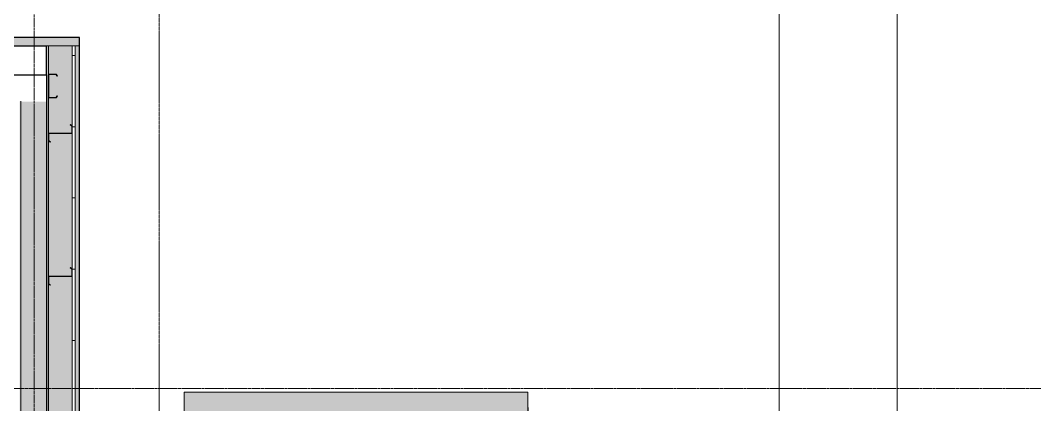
# Model space of a CAD drawing. Header units: inches. Extents: x -54880 to -186, y -265 to 853.
# Drawn here: x -22801 to -22458.8, y 246.5 to 376.1 of the extents above; entities that cross this region are included whole.
import ezdxf

# ---------------------------------------------------------------- set-up
doc = ezdxf.new("R2010")
doc.units = ezdxf.units.IN
doc.header["$MEASUREMENT"] = 0
doc.linetypes.add('Dash Dot 3_16_', pattern=[0.3125, 0.1875, -0.0625, 0, -0.0625])
doc.linetypes.add('Grid Line 1_2_', pattern=[0.875, 0.5, -0.125, 0.125, -0.125])
for name, color, linetype, lineweight in [('A-ANNO-SYMB', 150, 'Continuous', 9), ('A-CLNG', 13, 'Continuous', 9), ('A-FLOR-LEVL', 51, 'Continuous', 9), ('A-ROOF', 132, 'Continuous', 9), ('A-WALL', 113, 'Continuous', 9), ('A-WALL-PATT', 111, 'Continuous', 9), ('G-ANNO-SYMB', 111, 'Continuous', 9), ('L-SITE-WALL', 31, 'Continuous', 9), ('M-EQPM', 50, 'Continuous', 9), ('S-BEAM', 12, 'Continuous', 9), ('S-COLS', 52, 'Continuous', 9), ('S-GRID', 1, 'Continuous', 9)]:
    doc.layers.add(name, color=color, linetype=linetype, lineweight=lineweight)
pattern_1 = [(45, (-26138.858, 100.19), (-19.00703, 19.00703), []), (45, (-26138.858, 128.99), (-19.00703, 19.00703), [])]

# ---------------------------------------------------------------- blocks, each defined once
blk = doc.blocks.new('Girt_Z - 8_D-937807-Section 13')
at = {"layer": 'S-BEAM'}
h = blk.add_hatch(dxfattribs=at)
h.set_pattern_fill('FP_1', color=256, style=0, pattern_type=2)
h.set_pattern_definition(pattern_1)
h.paths.add_polyline_path([(-22790.95, 335.02), (-22790.88, 335.1), (-22791.42, 335.55), (-22791.42, 337.87), (-22791.52, 337.87), (-22791.52, 335.5)], flags=0)
h.paths.add_polyline_path([(-22787.1, 337.95), (-22783.71, 337.95), (-22783.71, 338.05), (-22791.34, 338.05), (-22791.34, 337.95)], flags=0)
h.paths.add_polyline_path([(-22783.63, 338.13), (-22783.52, 338.13), (-22783.52, 340.5), (-22784.1, 340.98), (-22784.17, 340.9), (-22783.63, 340.45), (-22783.63, 338.97)], flags=0)
at = {"layer": 'S-BEAM', "lineweight": 15}
for p, q in [((-22784.1, 340.98), (-22784.17, 340.9)), ((-22784.17, 340.9), (-22783.63, 340.45)), ((-22783.52, 340.5), (-22784.1, 340.98)), ((-22783.63, 340.45), (-22783.63, 338.13)), ((-22783.52, 338.13), (-22783.52, 340.5)), ((-22791.52, 337.87), (-22791.52, 335.5)), ((-22791.52, 335.5), (-22790.95, 335.02)), ((-22791.42, 335.55), (-22791.42, 337.87)), ((-22790.88, 335.1), (-22791.42, 335.55)), ((-22783.71, 338.05), (-22791.34, 338.05)), ((-22791.34, 337.95), (-22783.71, 337.95)), ((-22790.95, 335.02), (-22790.88, 335.1))]:
    blk.add_line(p, q, dxfattribs=at)
for centre, radius, start, end in [((-22791.34, 337.87), 0.188, 90, 180), ((-22791.34, 337.87), 0.0782, 90, 177.8773), ((-22783.71, 338.13), 0.188, 270, 0), ((-22783.71, 338.13), 0.0782, 270, 356.9576)]:
    blk.add_arc(centre, radius, start, end, dxfattribs=at)
blk = doc.blocks.new('Girt_Z - 8_D-V15-Section 13')
at = {"layer": 'S-BEAM'}
h = blk.add_hatch(dxfattribs=at)
h.set_pattern_fill('FP_1', color=256, style=0, pattern_type=2)
h.set_pattern_definition(pattern_1)
h.paths.add_polyline_path([(-22790.95, 286.77), (-22790.88, 286.85), (-22791.42, 287.3), (-22791.42, 289.62), (-22791.52, 289.62), (-22791.52, 287.25)], flags=0)
h.paths.add_polyline_path([(-22787.1, 289.7), (-22783.71, 289.7), (-22783.71, 289.8), (-22791.34, 289.8), (-22791.34, 289.7)], flags=0)
h.paths.add_polyline_path([(-22783.63, 289.88), (-22783.52, 289.88), (-22783.52, 292.25), (-22784.1, 292.73), (-22784.17, 292.65), (-22783.63, 292.2)], flags=0)
at = {"layer": 'S-BEAM', "lineweight": 15}
for p, q in [((-22784.1, 292.73), (-22784.17, 292.65)), ((-22784.17, 292.65), (-22783.63, 292.2)), ((-22783.52, 292.25), (-22784.1, 292.73)), ((-22783.63, 292.2), (-22783.63, 289.88)), ((-22783.52, 289.88), (-22783.52, 292.25)), ((-22791.52, 289.62), (-22791.52, 287.25)), ((-22791.42, 287.3), (-22791.42, 289.62)), ((-22783.71, 289.8), (-22791.34, 289.8)), ((-22791.34, 289.7), (-22783.71, 289.7)), ((-22791.52, 287.25), (-22790.95, 286.77)), ((-22790.88, 286.85), (-22791.42, 287.3)), ((-22790.95, 286.77), (-22790.88, 286.85))]:
    blk.add_line(p, q, dxfattribs=at)
for centre, radius, start, end in [((-22791.34, 289.62), 0.188, 90, 180), ((-22791.34, 289.62), 0.0782, 90, 177.8773), ((-22783.71, 289.88), 0.188, 270, 0), ((-22783.71, 289.88), 0.0782, 270, 356.9576)]:
    blk.add_arc(centre, radius, start, end, dxfattribs=at)
blk = doc.blocks.new('Carrier_48TC_Standard_Efficiency_Gas_Heat_Electric_Cooling_Packaged_Rooftop_Unit_3_to_15_nominal_tons - 15 ton 48TC__16-V108-Section 13')
at = {"layer": 'M-EQPM'}
for points in [[(-22745.7, 193.33), (-22742.2, 193.33), (-22742.2, 227.4), (-22699.77, 227.4), (-22699.77, 241.25), (-22629.83, 241.25), (-22629.83, 250.7), (-22745.7, 250.7), (-22745.7, 197.78)], [(-22629.7, 241.25), (-22629.7, 245.58), (-22629.83, 245.58), (-22629.83, 241.25)]]:
    blk.add_hatch(color=256, dxfattribs=at).paths.add_polyline_path(points, flags=0)
h = blk.add_hatch(color=256, dxfattribs=at)
h.paths.add_polyline_path([(-22657.02, 183.08), (-22673.77, 183.78), (-22721.64, 183.78), (-22704.89, 183.08), (-22666.14, 183.08)], flags=0)
h.paths.add_polyline_path([(-22742.2, 184.63), (-22742.2, 197.08), (-22745.7, 197.08), (-22745.7, 184.78)], flags=0)
for p, q in [((-22745.7, 250.7), (-22629.83, 250.7)), ((-22745.7, 193.33), (-22745.7, 250.7)), ((-22629.83, 241.25), (-22629.83, 250.7)), ((-22629.83, 245.58), (-22629.7, 245.58)), ((-22629.7, 245.58), (-22629.7, 241.25)), ((-22745.7, 197.08), (-22742.2, 197.08)), ((-22745.7, 184.78), (-22745.7, 197.08)), ((-22742.2, 193.33), (-22745.7, 193.33)), ((-22657.02, 183.08), (-22704.89, 183.08))]:
    blk.add_line(p, q, dxfattribs=at)
blk = doc.blocks.new('Girt_C - 8_D-943850-Section 13')
at = {"layer": 'S-BEAM', "lineweight": 15}
for p, q in [((-22791.52, 357.79), (-22791.52, 350.15)), ((-22791.42, 350.15), (-22791.42, 357.79)), ((-22788.97, 357.97), (-22791.34, 357.97)), ((-22791.34, 357.86), (-22789.02, 357.86)), ((-22789.02, 357.86), (-22788.57, 357.33)), ((-22788.49, 357.4), (-22788.97, 357.97)), ((-22788.57, 357.33), (-22788.49, 357.4)), ((-22789.02, 350.08), (-22791.34, 350.08)), ((-22791.34, 349.97), (-22788.97, 349.97)), ((-22788.57, 350.61), (-22789.02, 350.08)), ((-22788.97, 349.97), (-22788.49, 350.54)), ((-22788.49, 350.54), (-22788.57, 350.61))]:
    blk.add_line(p, q, dxfattribs=at)
at = {"layer": 'S-BEAM'}
blk.add_line((-22791.52, 350.15), (-22791.52, 349.72), dxfattribs=at)
at = {"layer": 'S-BEAM', "lineweight": 15, "flags": 128}
for points in [[(-22791.34, 357.97), (-22791.41, 357.96), (-22791.47, 357.92), (-22791.51, 357.86), (-22791.52, 357.79)], [(-22791.42, 357.79), (-22791.41, 357.82), (-22791.38, 357.85), (-22791.34, 357.86)], [(-22791.52, 350.15), (-22791.51, 350.08), (-22791.47, 350.02), (-22791.41, 349.98), (-22791.34, 349.97)], [(-22791.34, 350.08), (-22791.38, 350.09), (-22791.41, 350.12), (-22791.42, 350.15)]]:
    blk.add_lwpolyline(points, dxfattribs=at)

msp = doc.modelspace()

# ---------------------------------------------------------------- hatches: boundary and pattern name
at = {"layer": 'A-ROOF'}
msp.add_hatch(color=256, dxfattribs=at).paths.add_polyline_path([(-26287.76, 367.48), (-22781.02, 367.48), (-22781.02, 370.36), (-26287.76, 370.36)], flags=0)
at = {"layer": 'A-WALL-PATT'}
h = msp.add_hatch(dxfattribs=at)
h.set_pattern_fill('FP_4', color=256, style=0, pattern_type=2)
h.set_pattern_definition([(0, (-26138.858, 100.19), (0, 24), []), (90, (-26138.858, 100.19), (-24, 1e-15), [])])
h.paths.add_polyline_path([(-22782.52, 0), (-22782.52, 367.48), (-22783.52, 367.48), (-22783.52, 0)], flags=0)
at = {"layer": 'L-SITE-WALL', "lineweight": 5}
for points in [[(-22791.52, 0), (-22791.52, 367.48), (-22792.15, 367.48), (-22792.15, 0)], [(-22783.52, 0), (-22783.52, 367.48), (-22791.52, 367.48), (-22791.52, 0)]]:
    msp.add_hatch(color=256, dxfattribs=at).paths.add_polyline_path(points, flags=0)
at = {"layer": 'L-SITE-WALL'}
msp.add_hatch(color=256, dxfattribs=at).paths.add_polyline_path([(-22781.02, 0), (-22781.02, 367.48), (-22782.52, 367.48), (-22782.52, 0)], flags=0)
at = {"layer": 'S-COLS', "lineweight": 5}
for points in [[(-22800.82, 0), (-22800.82, 348.84), (-22801.26, 348.84), (-22801.26, 0)], [(-22800.3, 0), (-22800.13, 0), (-22800.14, 348.69), (-22800.82, 348.71), (-22800.77, 0), (-22800.48, 0)], [(-22792.65, 0), (-22792.65, 348.69), (-22800.13, 348.69), (-22800.13, 0)], [(-22792.47, 0), (-22792.15, 0), (-22792.18, 348.69), (-22792.65, 348.69), (-22792.65, 0)]]:
    msp.add_hatch(color=256, dxfattribs=at).paths.add_polyline_path(points, flags=0)

# ---------------------------------------------------------------- linework, layer by layer
at = {"layer": 'A-ANNO-SYMB', "linetype": 'Dash Dot 3_16_'}
msp.add_line((-22754.13, -6.57), (-22754.13, 381.86), dxfattribs=at)
at = {"layer": 'A-CLNG', "lineweight": 25}
for p, q in [((-22792.15, 357.72), (-22792.15, 367.48)), ((-26274.63, 357.72), (-22792.15, 357.72))]:
    msp.add_line(p, q, dxfattribs=at)
at = {"layer": 'A-FLOR-LEVL', "linetype": 'Grid Line 1_2_'}
msp.add_line((-26557.32, 252), (-21746.96, 252), dxfattribs=at)
at = {"layer": 'A-ROOF', "lineweight": 25}
for p, q in [((-22781.02, 370.36), (-26287.76, 370.36)), ((-22781.02, 367.48), (-22781.02, 370.36)), ((-26274.63, 367.48), (-22792.15, 367.48))]:
    msp.add_line(p, q, dxfattribs=at)
at = {"layer": 'A-WALL'}
for p, q in [((-22781.02, 367.48), (-22792.15, 367.48)), ((-22791.52, 0), (-22791.52, 367.48)), ((-22783.52, 0), (-22783.52, 367.48)), ((-22782.52, 0), (-22782.52, 367.48))]:
    msp.add_line(p, q, dxfattribs=at)
at = {"layer": 'G-ANNO-SYMB'}
for p, q in [((-22544.94, 737.16), (-22544.94, -54.82)), ((-22505.17, 543.45), (-22505.17, -246.82))]:
    msp.add_line(p, q, dxfattribs=at)
at = {"layer": 'L-SITE-WALL', "lineweight": 25}
for p, q in [((-22781.02, 0), (-22781.02, 367.48)), ((-22792.15, 357.72), (-22792.15, 0))]:
    msp.add_line(p, q, dxfattribs=at)
at = {"layer": 'S-COLS'}
msp.add_line((-22800.82, 0), (-22800.82, 348.84), dxfattribs=at)
at = {"layer": 'S-GRID', "linetype": 'Grid Line 1_2_'}
msp.add_line((-22796.39, -132), (-22796.39, 573.76), dxfattribs=at)

# ---------------------------------------------------------------- block references
at = {"layer": 'M-EQPM'}
msp.add_blockref('Carrier_48TC_Standard_Efficiency_Gas_Heat_Electric_Cooling_Packaged_Rooftop_Unit_3_to_15_nominal_tons - 15 ton 48TC__16-V108-Section 13', (0, 0), dxfattribs=at)
at = {"layer": 'S-BEAM'}
for name in ['Girt_C - 8_D-943850-Section 13', 'Girt_Z - 8_D-937807-Section 13', 'Girt_Z - 8_D-V15-Section 13']:
    msp.add_blockref(name, (0, 0), dxfattribs=at)

doc.saveas('drawing.dxf')
